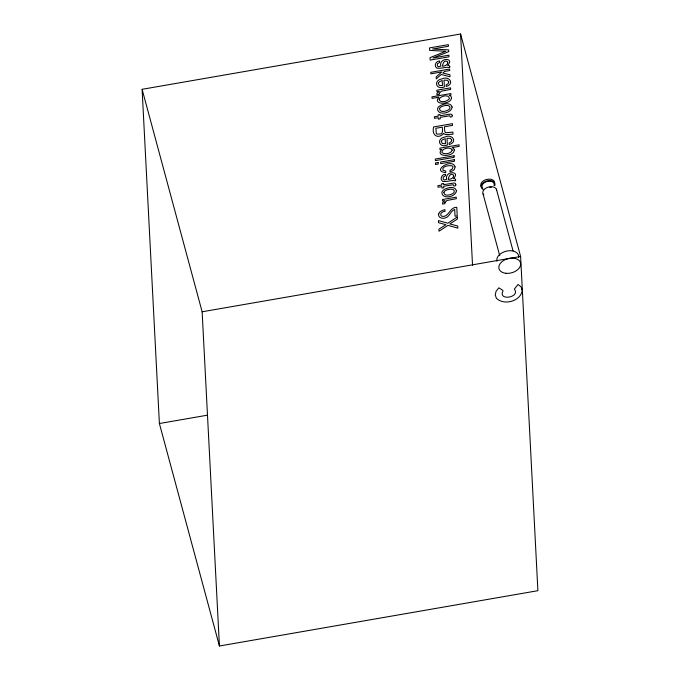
<?xml version="1.0" encoding="UTF-8"?>
<svg xmlns="http://www.w3.org/2000/svg" width="680" height="680" viewBox="0 0 680 680"><rect width="100%" height="100%" fill="white"/><g stroke="black" fill="none" stroke-linecap="round" stroke-linejoin="round"><path stroke-width="1.02" d="M522.351 290.258C520.778 301.249 504.127 305.847 496.434 298.291L495.219 294.967L496.068 291.286L498.856 287.81L502.817 290.36L502.971 291.04C497.726 301.257 520.837 297.483 514.335 289.068L518.041 284.478L521.135 286.935L522.351 290.258L521.823 288.295M142.103 89.309L460.572 34L520.608 256.479L537.897 590.69L219.427 646L159.392 423.521L142.103 89.309L202.138 311.788L219.427 646M202.138 311.788L520.608 256.479M159.392 423.521L207.425 415.183M496.392 189.142L513.052 250.886M483.055 193.91L499.715 255.654M460.572 34L472.54 265.293M494.046 185.623A6.298 4.114 -15.1 0 0 494.258 184.51L494.046 183.456A6.298 4.114 -15.1 0 0 485.715 181.917A6.298 4.114 -15.1 0 0 482.74 188.334M489.719 187.323A6.298 4.114 -15.1 0 1 491.317 187.23M496.944 261.179A11.169 7.301 -15.1 0 1 507.365 250.946A11.169 7.301 -15.1 0 1 518.653 257.405M483.812 194.922A7.106 4.649 -15.1 0 1 486.03 188.054L487.688 187.297A7.106 4.649 -15.1 0 1 496.689 190.315M483.165 189.533A7.106 4.649 -15.1 0 1 486.26 181.135A7.106 4.649 -15.1 0 1 494.819 185.64M481.652 187.238A7.106 4.649 -15.1 0 1 485.86 179.647A7.106 4.649 -15.1 0 1 494.649 182.894M449.786 66.445L449.608 67.558C446.454 66.436 441.252 68.918 436.84 68.161C433.508 66.045 435.94 60.877 439.577 60.936L439.654 62.39L437.376 63.852L437.367 65.849L438.515 66.776L440.852 66.13C438.337 57.503 455.464 57.307 447.593 65.373L448.877 65.424L449.786 66.445M455.642 179.681L455.464 180.795C452.31 179.673 447.117 182.155 442.706 181.398C439.365 179.282 441.804 174.114 445.434 174.173L445.51 175.627L443.233 177.097L443.224 179.087L444.371 180.013L446.709 179.375C444.193 170.739 461.32 170.544 453.45 178.611L454.733 178.661L455.642 179.681M452.242 115.549L452.089 116.773L450.271 117.087L449.735 115.77L440.164 117.351L440.24 118.83L438.353 119.153L438.277 117.674L434.444 118.337L434.367 116.764L438.2 116.102L438.133 114.844L440.019 114.52L440.087 115.77L450.381 114.087L451.715 114.384L452.242 115.549M455.812 184.467L455.651 185.691L453.832 186.006L453.296 184.696L443.734 186.269L443.81 187.748L441.923 188.079L441.847 186.6L438.013 187.263L437.929 185.691L441.762 185.028L441.702 183.77L443.581 183.447L443.649 184.696L453.942 183.005L455.285 183.311L455.812 184.467M455.081 166.897L454.478 169.116A4.811 3.145 -15.1 0 1 452.37 170.901L450.033 171.76L449.956 170.246L452.319 169.048L452.999 166.787A2.89 1.887 -15.1 0 0 451.605 165.758C448.698 165.418 441.94 165.929 442.892 170.187L445.697 170.986L445.774 172.499C430.822 171.572 452.106 157.327 455.081 166.897M454.274 149.931C454.113 157.403 434.308 157.242 441.821 149.345L440.002 149.659L439.917 148.147L459.068 144.823L459.144 146.379L452.132 147.594L453.5 148.291L454.274 149.931M439.238 93.287L439.288 94.359L436.849 94.775L436.96 93.372L439.305 91.298L436.934 91.706L436.858 90.228L450.594 87.847L450.67 89.403L441.405 91.171L439.238 93.287M444.89 202.589L444.941 203.66L442.502 204.077L442.62 202.674L444.966 200.6L442.595 201.008L442.519 199.529L456.246 197.149L456.331 198.704L447.058 200.472L444.89 202.589M452.089 106.998C451.86 113.22 437.699 116.212 437.546 108.775A5.78 3.783 -15.1 0 1 439.356 106.207C442.739 103.947 450.542 101.728 452.089 106.998M456.416 190.689C456.187 196.919 442.025 199.911 441.881 192.474A5.78 3.783 -15.1 0 1 443.683 189.898C447.066 187.646 454.877 185.428 456.416 190.689M448.766 81.957L448.171 83.623L446.097 84.974L446.173 86.504C455.294 83.683 448.8 75.353 441.881 78.922C433.075 80.359 436.05 90.38 444.363 86.955L444.014 80.163L447.397 80.248L448.766 81.957M451.767 140.046L451.18 141.72L449.106 143.072L449.183 144.602C458.303 141.772 451.8 133.441 444.881 137.02C436.084 138.456 439.059 148.478 447.372 145.044L447.015 138.252L450.406 138.338L451.767 140.046M438.294 83.275L439.28 85.4L442.45 85.672L442.179 80.52L439.305 81.804L438.294 83.275M441.303 141.363L442.281 143.497L445.451 143.769L445.188 138.618L442.306 139.893L441.303 141.363M439.118 99.229C439.722 103.564 447.797 101.532 449.438 98.515C449.012 93.951 440.521 95.871 439.118 99.229M438.685 213.792C437.571 217.727 442.467 219.096 445.349 217.898C449.846 216.775 450.466 210.944 454.682 209.448L455.039 216.214L457.215 215.84L456.773 207.332C449.514 206.856 448.902 218.067 441.728 216.197L440.98 215.56C439.748 213.019 442.96 211.463 445.026 211.276L444.941 209.695L442.773 210.239L439.926 211.778L438.685 213.792M439.543 108.664C439.713 113.492 447.542 111.078 449.743 108.868C451.477 103.921 443.284 105.358 440.988 106.99A3.204 2.091 -15.1 0 0 439.543 108.664M451.537 97.648C451.367 105.009 431.868 105.247 438.906 97.189L432.072 98.379L431.987 96.858L450.891 93.576L450.967 95.013L449.208 95.319L450.695 95.999L451.537 97.648M443.879 192.363C444.048 197.191 451.877 194.778 454.07 192.567C455.804 187.62 447.61 189.057 445.315 190.689A3.204 2.091 -15.1 0 0 443.879 192.363M452.251 150.076C451.137 153.765 444.686 154.862 441.94 152.609C441.337 148.299 450.687 146.285 452.251 150.076M442.535 131.138L441.915 133.178L440.938 133.883L437.036 134.172L436.245 133.255L435.888 128.273L442.331 127.16L442.535 131.138M447.763 62.356C447.754 65.11 444.694 66.079 442.425 66.198C442.706 63.691 444.388 59.203 447.585 61.753L447.763 62.356M453.619 175.593C453.611 178.347 450.551 179.316 448.281 179.435C448.57 176.928 450.245 172.44 453.441 174.989L453.619 175.593M443.615 133.552C437.92 139.578 431.426 135.226 433.611 126.939L452.446 123.666L452.531 125.383L444.456 126.786L444.66 130.704L445.085 132.192L446.054 132.694L452.88 132.107L452.99 134.215L445.825 134.589L443.615 133.552M444.541 71.451L442.841 73.058L449.913 74.749L450.015 76.738L441.235 74.485L436.279 78.922L436.169 76.934L441.796 71.927L430.865 73.822L430.788 72.326L449.625 69.054L449.701 70.55L444.541 71.451M457.274 216.996L447.856 223.227L438.456 220.558L438.566 222.708L445.935 224.698L438.897 229.168L439.008 231.217L447.967 225.361L457.852 228.157L457.742 226.024L449.82 223.941L457.385 219.071L457.274 216.996M448.715 51.603L433.015 57.987L448.902 55.191L448.987 56.822L430.151 60.095L430.024 57.655L445.765 51.264L429.649 50.38L429.522 47.914L448.358 44.642L448.443 46.291L432.556 49.002L448.63 49.895L448.715 51.603M454.104 155.788L435.276 159.06L435.353 160.616L454.189 157.344L454.104 155.788M438.09 162.503L435.472 162.953L435.557 164.534L438.175 164.084L438.09 162.503M454.308 159.681L440.64 162.053L440.725 163.642L454.393 161.262L454.308 159.681M505.92 273.3A11.169 7.301 -15.1 0 0 520.557 262.897A11.169 7.301 -15.1 0 0 502.784 261.052A11.169 7.301 -15.1 0 0 505.92 273.3"/></g></svg>
